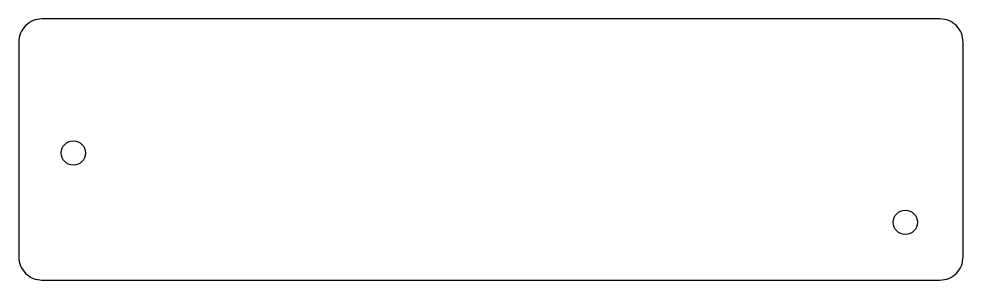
# Model space of a CAD drawing. Header units: millimetres. Extents: x -80.7 to 1, y -1 to 21.6.
import ezdxf

# ---------------------------------------------------------------- set-up
doc = ezdxf.new("R2010")
doc.units = ezdxf.units.MM
doc.layers.get('0').update_dxf_attribs({"linetype": 'CONTINUOUS'})

msp = doc.modelspace()

# ---------------------------------------------------------------- linework, layer by layer
msp.add_lwpolyline([(-78.71, 21.6, 0.414214), (-80.71, 19.6), (-80.71, 1, 0.414214), (-78.71, -1), (-1, -1, 0.414214), (1, 1), (1, 19.6, 0.414214), (-1, 21.6)], format="xyb", close=True)
for centre in [(-76, 10), (-4, 4)]:
    msp.add_circle(centre, 1.05)

doc.saveas('drawing.dxf')
